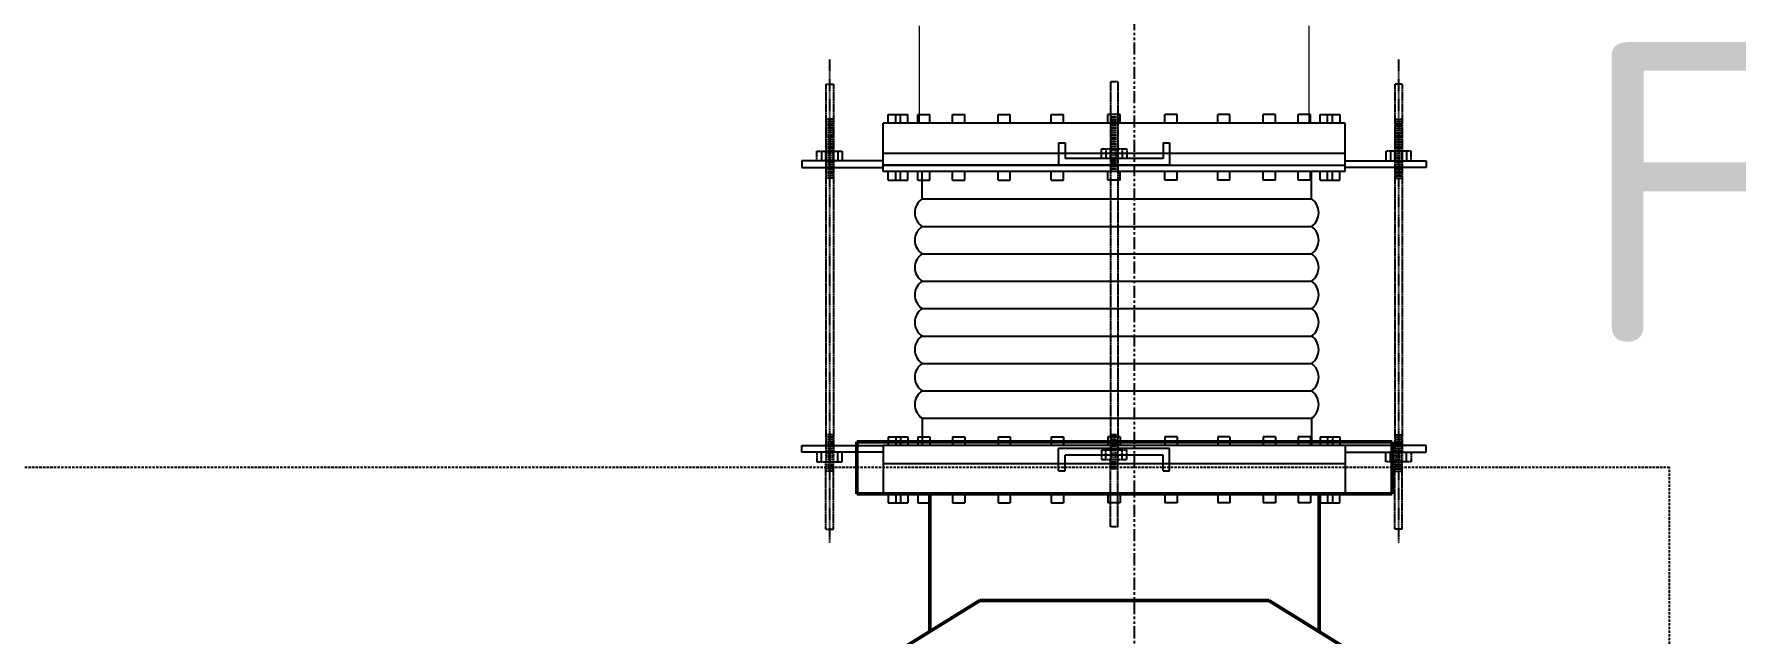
# Model space of a CAD drawing. Header units: inches. Extents: x 86328 to 235202, y 68629 to 184293.
# Drawn here: x 156121 to 157869, y 131894 to 132511 of the extents above; entities that cross this region are included whole.
import ezdxf

# ---------------------------------------------------------------- set-up
doc = ezdxf.new("R2010")
doc.units = ezdxf.units.IN
doc.header["$MEASUREMENT"] = 0
for name, pattern in [('CENTER', [2, 1.25, -0.25, 0.25, -0.25]), ('HIDDEN', [0.375, 0.25, -0.125]), ('PHANTOM2', [1.25, 0.625, -0.125, 0.125, -0.125, 0.125, -0.125])]:
    doc.linetypes.add(name, pattern=pattern)
doc.layers.add('1', color=1, linetype='CENTER')
doc.layers.add('text', color=3, linetype='Continuous')
doc.layers.add('DIM', color=251, linetype='Continuous', lineweight=0)
doc.styles.add('ISO', font='isocpeur.ttf')

msp = doc.modelspace()

# ---------------------------------------------------------------- linework, layer by layer
at = {"color": 8, "linetype": 'PHANTOM2', "ltscale": 20}
msp.add_line((157251.3, 146177.1), (157251.3, 122881.3), dxfattribs=at)
at = {"color": 8}
for p, q in [((157467.8, 132419.2), (156993.2, 132419.2)), ((156993.2, 132369.5), (156993.2, 132419.2)), ((156998.5, 132419.2), (156998.5, 132428.1)), ((156998.5, 132428.1), (157018.8, 132428.1)), ((157006.2, 132419.2), (157006.2, 132428.1)), ((157011.1, 132419.2), (157011.1, 132428.1)), ((157018.8, 132419.2), (157018.8, 132428.1)), ((157028.8, 132428.1), (157041.3, 132428.1)), ((157028.8, 132419.2), (157028.8, 132428.1)), ((157041.3, 132419.2), (157041.3, 132428.1)), ((157064.6, 132428.1), (157077.2, 132428.1)), ((157064.6, 132419.2), (157064.6, 132428.1)), ((157077.2, 132419.2), (157077.2, 132428.1)), ((157111.4, 132428.1), (157123.9, 132428.1)), ((157111.4, 132419.2), (157111.4, 132428.1)), ((157123.9, 132419.2), (157123.9, 132428.1)), ((157165.8, 132428.1), (157178.4, 132428.1)), ((157165.8, 132419.2), (157165.8, 132428.1)), ((157178.4, 132419.2), (157178.4, 132428.1)), ((157224.2, 132419.2), (157224.2, 132428.1)), ((157236.8, 132428.1), (157224.2, 132428.1)), ((157236.8, 132419.2), (157236.8, 132428.1)), ((157282.6, 132419.2), (157282.6, 132428.1)), ((157295.2, 132428.1), (157282.6, 132428.1)), ((157295.2, 132419.2), (157295.2, 132428.1)), ((157337.1, 132419.2), (157337.1, 132428.1)), ((157349.6, 132428.1), (157337.1, 132428.1)), ((157349.6, 132419.2), (157349.6, 132428.1)), ((157383.8, 132419.2), (157383.8, 132428.1)), ((157396.4, 132428.1), (157383.8, 132428.1)), ((157396.4, 132419.2), (157396.4, 132428.1)), ((157419.7, 132419.2), (157419.7, 132428.1)), ((157432.2, 132428.1), (157419.7, 132428.1)), ((157432.2, 132419.2), (157432.2, 132428.1)), ((157442.2, 132419.2), (157442.2, 132428.1)), ((157442.2, 132428.1), (157462.5, 132428.1)), ((157449.9, 132419.2), (157449.9, 132428.1)), ((157454.8, 132419.2), (157454.8, 132428.1)), ((157462.5, 132428.1), (157462.5, 132419.2)), ((157467.8, 132369.5), (157467.8, 132419.2)), ((157467.8, 132388.1), (156993.2, 132388.1)), ((157173.4, 132398.9), (157173.4, 132376)), ((157173.4, 132398.9), (157180.2, 132398.9)), ((157180.2, 132398.9), (157180.2, 132382.9)), ((157280.8, 132382.9), (157180.2, 132382.9)), ((157280.8, 132398.9), (157280.8, 132382.9)), ((157280.8, 132398.9), (157287.6, 132398.9)), ((157287.6, 132398.9), (157287.6, 132376)), ((156993.2, 132380.6), (156909.7, 132380.6)), ((156909.7, 132380.6), (156909.7, 132373.7)), ((156909.7, 132373.7), (156993.2, 132373.7)), ((156993.2, 132380.6), (156993.2, 132380.6)), ((156993.2, 132380.6), (156993.2, 132380.6)), ((156993.2, 132373.7), (156993.2, 132380.6)), ((157173.4, 132376), (156993.2, 132376)), ((156993.2, 132376), (157467.8, 132376)), ((157467.8, 132369.5), (156993.2, 132369.5)), ((156998.5, 132360.5), (156998.5, 132369.5)), ((157006.2, 132360.5), (157006.2, 132369.5)), ((157011.1, 132360.5), (157011.1, 132369.5)), ((157018.8, 132360.5), (157018.8, 132369.5)), ((157028.8, 132360.5), (157028.8, 132369.5)), ((157041.3, 132360.5), (157041.3, 132369.5)), ((157064.6, 132360.5), (157064.6, 132369.5)), ((157077.2, 132360.5), (157077.2, 132369.5)), ((157111.4, 132360.5), (157111.4, 132369.5)), ((157123.9, 132360.5), (157123.9, 132369.5)), ((157165.8, 132360.5), (157165.8, 132369.5)), ((157287.6, 132376), (157173.4, 132376)), ((157178.4, 132360.5), (157178.4, 132369.5)), ((157224.2, 132360.5), (157224.2, 132369.5)), ((157236.8, 132360.5), (157236.8, 132369.5)), ((157282.6, 132360.5), (157282.6, 132369.5)), ((157295.2, 132360.5), (157295.2, 132369.5)), ((157337.1, 132360.5), (157337.1, 132369.5)), ((157349.6, 132360.5), (157349.6, 132369.5)), ((157383.8, 132360.5), (157383.8, 132369.5)), ((157396.4, 132360.5), (157396.4, 132369.5)), ((157419.7, 132360.5), (157419.7, 132369.5)), ((157432.2, 132360.5), (157432.2, 132369.5)), ((157442.2, 132360.5), (157442.2, 132369.5)), ((157449.9, 132360.5), (157449.9, 132369.5)), ((157454.8, 132360.5), (157454.8, 132369.5)), ((157462.5, 132360.5), (157462.5, 132369.5)), ((157467.8, 132380.6), (157467.8, 132380.6)), ((157467.8, 132380.6), (157467.8, 132380.6)), ((157467.8, 132380.6), (157551.3, 132380.6)), ((157467.8, 132373.7), (157467.8, 132380.6)), ((157551.3, 132373.7), (157467.8, 132373.7)), ((157551.3, 132380.6), (157551.3, 132373.7)), ((156998.5, 132360.5), (157018.8, 132360.5)), ((157028.8, 132360.5), (157041.3, 132360.5)), ((157064.6, 132360.5), (157077.2, 132360.5)), ((157111.4, 132360.5), (157123.9, 132360.5)), ((157165.8, 132360.5), (157178.4, 132360.5)), ((157236.8, 132360.5), (157224.2, 132360.5)), ((157295.2, 132360.5), (157282.6, 132360.5)), ((157349.6, 132360.5), (157337.1, 132360.5)), ((157396.4, 132360.5), (157383.8, 132360.5)), ((157432.2, 132360.5), (157419.7, 132360.5)), ((157442.2, 132360.5), (157462.5, 132360.5)), ((157033.3, 132341.3), (157433.3, 132341.3)), ((157033.3, 132313.1), (157433.3, 132313.1)), ((157033.3, 132284.9), (157433.3, 132284.9)), ((157033.3, 132256.8), (157433.3, 132256.8)), ((157033.3, 132228.6), (157433.3, 132228.6)), ((157033.3, 132200.4), (157433.3, 132200.4)), ((157033.3, 132172.3), (157433.3, 132172.3)), ((157033.3, 132144.1), (157433.3, 132144.1)), ((157033.3, 132115.9), (157433.3, 132115.9)), ((156909.7, 132080.9), (156909.7, 132087.8)), ((156909.7, 132087.8), (156993.2, 132087.8)), ((156993.2, 132087.8), (156993.2, 132080.9)), ((156993.2, 132087.8), (156993.2, 132038.1)), ((157467.8, 132087.8), (156993.2, 132087.8)), ((156998.5, 132096.7), (156998.5, 132087.8)), ((156998.5, 132096.7), (157018.8, 132096.7)), ((157006.2, 132096.7), (157006.2, 132087.8)), ((157011.1, 132096.7), (157011.1, 132087.8)), ((157018.8, 132096.7), (157018.8, 132087.8)), ((157028.8, 132096.7), (157041.3, 132096.7)), ((157028.8, 132096.7), (157028.8, 132087.8)), ((157041.3, 132096.7), (157041.3, 132087.8)), ((157064.6, 132096.7), (157077.2, 132096.7)), ((157064.6, 132096.7), (157064.6, 132087.8)), ((157077.2, 132096.7), (157077.2, 132087.8)), ((157111.4, 132096.7), (157123.9, 132096.7)), ((157111.4, 132096.7), (157111.4, 132087.8)), ((157123.9, 132096.7), (157123.9, 132087.8)), ((157165.8, 132096.7), (157178.4, 132096.7)), ((157165.8, 132096.7), (157165.8, 132087.8)), ((157173.4, 132061.9), (157173.4, 132084.7)), ((157287.6, 132084.7), (157173.4, 132084.7)), ((157178.4, 132096.7), (157178.4, 132087.8)), ((157224.2, 132096.7), (157224.2, 132087.8)), ((157236.8, 132096.7), (157224.2, 132096.7)), ((157236.8, 132096.7), (157236.8, 132087.8)), ((157282.6, 132096.7), (157282.6, 132087.8)), ((157295.2, 132096.7), (157282.6, 132096.7)), ((157287.6, 132061.9), (157287.6, 132084.7)), ((157295.2, 132096.7), (157295.2, 132087.8)), ((157337.1, 132096.7), (157337.1, 132087.8)), ((157349.6, 132096.7), (157337.1, 132096.7)), ((157349.6, 132096.7), (157349.6, 132087.8)), ((157383.8, 132096.7), (157383.8, 132087.8)), ((157396.4, 132096.7), (157383.8, 132096.7)), ((157396.4, 132096.7), (157396.4, 132087.8)), ((157419.7, 132096.7), (157419.7, 132087.8)), ((157432.2, 132096.7), (157419.7, 132096.7)), ((157432.2, 132096.7), (157432.2, 132087.8)), ((157442.2, 132096.7), (157442.2, 132087.8)), ((157442.2, 132096.7), (157462.5, 132096.7)), ((157449.9, 132096.7), (157449.9, 132087.8)), ((157454.8, 132096.7), (157454.8, 132087.8)), ((157462.5, 132096.7), (157462.5, 132087.8)), ((157467.8, 132087.8), (157467.8, 132038.1)), ((157551.3, 132087.8), (157467.8, 132087.8)), ((157467.8, 132087.8), (157467.8, 132080.9)), ((157551.3, 132080.9), (157551.3, 132087.8)), ((156993.2, 132080.9), (156909.7, 132080.9)), ((156993.2, 132080.9), (156993.2, 132080.9)), ((156993.2, 132080.9), (156993.2, 132080.9)), ((157467.8, 132069.1), (156993.2, 132069.1)), ((157180.2, 132061.9), (157180.2, 132077.9)), ((157280.8, 132077.9), (157180.2, 132077.9)), ((157280.8, 132061.9), (157280.8, 132077.9)), ((157467.8, 132080.9), (157467.8, 132080.9)), ((157467.8, 132080.9), (157467.8, 132080.9)), ((157467.8, 132080.9), (157551.3, 132080.9)), ((157173.4, 132061.9), (157180.2, 132061.9)), ((157280.8, 132061.9), (157287.6, 132061.9)), ((157467.8, 132038.1), (156993.2, 132038.1)), ((156998.5, 132038.1), (156998.5, 132029.1)), ((157006.2, 132038.1), (157006.2, 132029.1)), ((157011.1, 132038.1), (157011.1, 132029.1)), ((157018.8, 132038.1), (157018.8, 132029.1)), ((157028.8, 132038.1), (157028.8, 132029.1)), ((157041.3, 132038.1), (157041.3, 132029.1)), ((157064.6, 132038.1), (157064.6, 132029.1)), ((157077.2, 132038.1), (157077.2, 132029.1)), ((157111.4, 132038.1), (157111.4, 132029.1)), ((157123.9, 132038.1), (157123.9, 132029.1)), ((157165.8, 132038.1), (157165.8, 132029.1)), ((157178.4, 132038.1), (157178.4, 132029.1)), ((157224.2, 132038.1), (157224.2, 132029.1)), ((157236.8, 132038.1), (157236.8, 132029.1)), ((157282.6, 132038.1), (157282.6, 132029.1)), ((157295.2, 132038.1), (157295.2, 132029.1)), ((157337.1, 132038.1), (157337.1, 132029.1)), ((157349.6, 132038.1), (157349.6, 132029.1)), ((157383.8, 132038.1), (157383.8, 132029.1)), ((157396.4, 132038.1), (157396.4, 132029.1)), ((157419.7, 132038.1), (157419.7, 132029.1)), ((157432.2, 132038.1), (157432.2, 132029.1)), ((157442.2, 132038.1), (157442.2, 132029.1)), ((157449.9, 132038.1), (157449.9, 132029.1)), ((157454.8, 132038.1), (157454.8, 132029.1)), ((157462.5, 132029.1), (157462.5, 132038.1)), ((156998.5, 132029.1), (157018.8, 132029.1)), ((157028.8, 132029.1), (157041.3, 132029.1)), ((157064.6, 132029.1), (157077.2, 132029.1)), ((157111.4, 132029.1), (157123.9, 132029.1)), ((157165.8, 132029.1), (157178.4, 132029.1)), ((157236.8, 132029.1), (157224.2, 132029.1)), ((157295.2, 132029.1), (157282.6, 132029.1)), ((157349.6, 132029.1), (157337.1, 132029.1)), ((157396.4, 132029.1), (157383.8, 132029.1)), ((157432.2, 132029.1), (157419.7, 132029.1)), ((157442.2, 132029.1), (157462.5, 132029.1))]:
    msp.add_line(p, q, dxfattribs=at)
for points in [[(157033.3, 132341.3), (157033.3, 132369.5)], [(157433.3, 132341.3), (157433.3, 132369.5)], [(157033.3, 132115.9), (157033.3, 132087.8)], [(157433.3, 132115.9), (157433.3, 132087.8)]]:
    msp.add_lwpolyline(points, dxfattribs=at)
for centre, start, end in [((157042.7, 132327.2), 123.6891, 236.3109), ((157423.9, 132327.2), 303.6891, 56.3109), ((157042.7, 132299), 123.6891, 236.3109), ((157423.9, 132299), 303.6891, 56.3109), ((157042.7, 132270.9), 123.6891, 236.3109), ((157423.9, 132270.9), 303.6891, 56.3109), ((157042.7, 132242.7), 123.6891, 236.3109), ((157423.9, 132242.7), 303.6891, 56.3109), ((157042.7, 132214.5), 123.6891, 236.3109), ((157423.9, 132214.5), 303.6891, 56.3109), ((157042.7, 132186.4), 123.6891, 236.3109), ((157423.9, 132186.4), 303.6891, 56.3109), ((157042.7, 132158.2), 123.6891, 236.3109), ((157423.9, 132158.2), 303.6891, 56.3109), ((157042.7, 132130), 123.6891, 236.3109), ((157423.9, 132130), 303.6891, 56.3109)]:
    msp.add_arc(centre, 16.9, start, end, dxfattribs=at)
at = {"layer": '1', "color": 8, "linetype": 'CENTER', "ltscale": 0.09}
for p, q in [((156938.3, 132484.7), (156938.3, 131987.6)), ((157522.7, 132484.7), (157522.7, 131987.6))]:
    msp.add_line(p, q, dxfattribs=at)
at = {"layer": '1', "color": 8}
for p, q in [((156934.5, 132459.4), (156934.5, 132080.9)), ((156934.5, 132459.4), (156934.5, 132390.4)), ((156934.5, 132459.4), (156942.1, 132459.4)), ((156942.1, 132459.4), (156942.1, 132080.9)), ((156942.1, 132459.4), (156942.1, 132390.4)), ((157226.7, 132461.7), (157226.7, 132083.2)), ((157226.7, 132461.7), (157226.7, 132392.7)), ((157234.3, 132461.7), (157226.7, 132461.7)), ((157234.3, 132461.7), (157226.7, 132461.7)), ((157234.3, 132461.7), (157234.3, 132083.2)), ((157234.3, 132461.7), (157234.3, 132392.7)), ((157518.9, 132459.4), (157518.9, 132080.9)), ((157518.9, 132459.4), (157518.9, 132390.4)), ((157526.5, 132459.4), (157518.9, 132459.4)), ((157526.5, 132459.4), (157526.5, 132080.9)), ((157526.5, 132459.4), (157526.5, 132390.4)), ((156942.1, 132423.2), (156934.5, 132423.2)), ((156942.1, 132423.2), (156934.5, 132423.2)), ((156942.1, 132420.9), (156934.5, 132420.9)), ((156942.1, 132420.9), (156934.5, 132420.9)), ((156942.1, 132420.9), (156934.5, 132420.9)), ((156942.1, 132420.9), (156934.5, 132420.9)), ((156942.1, 132418.5), (156934.5, 132418.5)), ((156942.1, 132418.5), (156934.5, 132418.5)), ((157234.3, 132425.5), (157226.7, 132425.5)), ((157234.3, 132425.5), (157226.7, 132425.5)), ((157234.3, 132423.1), (157226.7, 132423.1)), ((157234.3, 132423.1), (157226.7, 132423.1)), ((157234.3, 132423.1), (157226.7, 132423.1)), ((157234.3, 132423.1), (157226.7, 132423.1)), ((157234.3, 132420.8), (157226.7, 132420.8)), ((157234.3, 132420.8), (157226.7, 132420.8)), ((157234.3, 132418.6), (157226.7, 132418.6)), ((157234.3, 132418.6), (157226.7, 132418.6)), ((157518.9, 132423.2), (157526.5, 132423.2)), ((157518.9, 132423.2), (157526.5, 132423.2)), ((157518.9, 132420.9), (157526.5, 132420.9)), ((157518.9, 132420.9), (157526.5, 132420.9)), ((157518.9, 132420.9), (157526.5, 132420.9)), ((157518.9, 132420.9), (157526.5, 132420.9)), ((157518.9, 132418.5), (157526.5, 132418.5)), ((157518.9, 132418.5), (157526.5, 132418.5)), ((156942.1, 132416.3), (156934.5, 132416.3)), ((156942.1, 132416.3), (156934.5, 132416.3)), ((156942.1, 132414), (156934.5, 132414)), ((156942.1, 132414), (156934.5, 132414)), ((156942.1, 132414), (156934.5, 132414)), ((156942.1, 132414), (156934.5, 132414)), ((156942.1, 132411.7), (156934.5, 132411.7)), ((156942.1, 132411.7), (156934.5, 132411.7)), ((156942.1, 132409.3), (156934.5, 132409.3)), ((156942.1, 132409.3), (156934.5, 132409.3)), ((156942.1, 132407), (156934.5, 132407)), ((156942.1, 132407), (156934.5, 132407)), ((156942.1, 132404.7), (156934.5, 132404.7)), ((156942.1, 132404.7), (156934.5, 132404.7)), ((156942.1, 132402.3), (156934.5, 132402.3)), ((156942.1, 132402.3), (156934.5, 132402.3)), ((156942.1, 132400), (156934.5, 132400)), ((156942.1, 132400), (156934.5, 132400)), ((157234.3, 132416.3), (157226.7, 132416.3)), ((157234.3, 132416.3), (157226.7, 132416.3)), ((157234.3, 132416.3), (157226.7, 132416.3)), ((157234.3, 132416.3), (157226.7, 132416.3)), ((157234.3, 132414), (157226.7, 132414)), ((157234.3, 132414), (157226.7, 132414)), ((157234.3, 132411.6), (157226.7, 132411.6)), ((157234.3, 132411.6), (157226.7, 132411.6)), ((157234.3, 132409.3), (157226.7, 132409.3)), ((157234.3, 132409.3), (157226.7, 132409.3)), ((157234.3, 132407), (157226.7, 132407)), ((157234.3, 132407), (157226.7, 132407)), ((157234.3, 132404.6), (157226.7, 132404.6)), ((157234.3, 132404.6), (157226.7, 132404.6)), ((157234.3, 132402.3), (157226.7, 132402.3)), ((157234.3, 132402.3), (157226.7, 132402.3)), ((157234.3, 132400), (157226.7, 132400)), ((157234.3, 132400), (157226.7, 132400)), ((157518.9, 132416.3), (157526.5, 132416.3)), ((157518.9, 132416.3), (157526.5, 132416.3)), ((157518.9, 132414), (157526.5, 132414)), ((157518.9, 132414), (157526.5, 132414)), ((157518.9, 132414), (157526.5, 132414)), ((157518.9, 132414), (157526.5, 132414)), ((157518.9, 132411.7), (157526.5, 132411.7)), ((157518.9, 132411.7), (157526.5, 132411.7)), ((157518.9, 132409.3), (157526.5, 132409.3)), ((157518.9, 132409.3), (157526.5, 132409.3)), ((157518.9, 132407), (157526.5, 132407)), ((157518.9, 132407), (157526.5, 132407)), ((157518.9, 132404.7), (157526.5, 132404.7)), ((157518.9, 132404.7), (157526.5, 132404.7)), ((157518.9, 132402.3), (157526.5, 132402.3)), ((157518.9, 132402.3), (157526.5, 132402.3)), ((157518.9, 132400), (157526.5, 132400)), ((157518.9, 132400), (157526.5, 132400)), ((156925.3, 132380.6), (156925.3, 132390.4)), ((156925.3, 132390.4), (156951.3, 132390.4)), ((156925.3, 132380.6), (156925.3, 132390.4)), ((156925.3, 132390.4), (156951.3, 132390.4)), ((156929.9, 132390.4), (156929.9, 132380.6)), ((156929.9, 132390.4), (156929.9, 132380.6)), ((156942.1, 132397.7), (156934.5, 132397.7)), ((156942.1, 132397.7), (156934.5, 132397.7)), ((156942.1, 132395.3), (156934.5, 132395.3)), ((156942.1, 132395.3), (156934.5, 132395.3)), ((156942.1, 132393), (156934.5, 132393)), ((156942.1, 132393), (156934.5, 132393)), ((156942.1, 132390.7), (156934.5, 132390.7)), ((156942.1, 132390.7), (156934.5, 132390.7)), ((156946.6, 132390.4), (156946.6, 132380.6)), ((156946.6, 132390.4), (156946.6, 132380.6)), ((156951.3, 132390.4), (156951.3, 132380.6)), ((156951.3, 132390.4), (156951.3, 132380.6)), ((157217.5, 132382.9), (157217.5, 132392.7)), ((157217.5, 132392.7), (157243.5, 132392.7)), ((157217.5, 132382.9), (157217.5, 132392.7)), ((157217.5, 132392.7), (157243.5, 132392.7)), ((157243.5, 132382.9), (157217.5, 132382.9)), ((157243.5, 132382.9), (157217.5, 132382.9)), ((157222.2, 132392.7), (157222.2, 132382.9)), ((157222.2, 132392.7), (157222.2, 132382.9)), ((157234.3, 132397.6), (157226.7, 132397.6)), ((157234.3, 132397.6), (157226.7, 132397.6)), ((157234.3, 132395.3), (157226.7, 132395.3)), ((157234.3, 132395.3), (157226.7, 132395.3)), ((157234.3, 132392.9), (157226.7, 132392.9)), ((157234.3, 132392.9), (157226.7, 132392.9)), ((157234.3, 132381.5), (157226.7, 132381.5)), ((157234.3, 132381.5), (157226.7, 132381.5)), ((157238.8, 132392.7), (157238.8, 132382.9)), ((157238.8, 132392.7), (157238.8, 132382.9)), ((157243.5, 132392.7), (157243.5, 132382.9)), ((157243.5, 132392.7), (157243.5, 132382.9)), ((157535.7, 132390.4), (157509.7, 132390.4)), ((157509.7, 132390.4), (157509.7, 132380.6)), ((157535.7, 132390.4), (157509.7, 132390.4)), ((157509.7, 132390.4), (157509.7, 132380.6)), ((157514.4, 132390.4), (157514.4, 132380.6)), ((157514.4, 132390.4), (157514.4, 132380.6)), ((157518.9, 132397.7), (157526.5, 132397.7)), ((157518.9, 132397.7), (157526.5, 132397.7)), ((157518.9, 132395.3), (157526.5, 132395.3)), ((157518.9, 132395.3), (157526.5, 132395.3)), ((157518.9, 132393), (157526.5, 132393)), ((157518.9, 132393), (157526.5, 132393)), ((157518.9, 132390.7), (157526.5, 132390.7)), ((157518.9, 132390.7), (157526.5, 132390.7)), ((157531.1, 132390.4), (157531.1, 132380.6)), ((157531.1, 132390.4), (157531.1, 132380.6)), ((157535.7, 132380.6), (157535.7, 132390.4)), ((157535.7, 132380.6), (157535.7, 132390.4)), ((156951.3, 132380.6), (156925.3, 132380.6)), ((156951.3, 132380.6), (156925.3, 132380.6)), ((156942.1, 132379), (156934.5, 132379)), ((156942.1, 132379), (156934.5, 132379)), ((156942.1, 132376.6), (156934.5, 132376.6)), ((156942.1, 132376.6), (156934.5, 132376.6)), ((156942.1, 132374.3), (156934.5, 132374.3)), ((156942.1, 132374.3), (156934.5, 132374.3)), ((156942.1, 132372), (156934.5, 132372)), ((156942.1, 132372), (156934.5, 132372)), ((156942.1, 132369.6), (156934.5, 132369.6)), ((156942.1, 132369.6), (156934.5, 132369.6)), ((156942.1, 132367.3), (156934.5, 132367.3)), ((156942.1, 132367.3), (156934.5, 132367.3)), ((156942.1, 132365), (156934.5, 132365)), ((156942.1, 132365), (156934.5, 132365)), ((157234.3, 132381.3), (157226.7, 132381.3)), ((157234.3, 132381.3), (157226.7, 132381.3)), ((157234.3, 132379.2), (157226.7, 132379.2)), ((157234.3, 132379.2), (157226.7, 132379.2)), ((157234.3, 132378.9), (157226.7, 132378.9)), ((157234.3, 132378.9), (157226.7, 132378.9)), ((157234.3, 132376.6), (157226.7, 132376.6)), ((157234.3, 132376.6), (157226.7, 132376.6)), ((157234.3, 132374.3), (157226.7, 132374.3)), ((157234.3, 132374.3), (157226.7, 132374.3)), ((157234.3, 132371.9), (157226.7, 132371.9)), ((157234.3, 132371.9), (157226.7, 132371.9)), ((157234.3, 132369.6), (157226.7, 132369.6)), ((157234.3, 132369.6), (157226.7, 132369.6)), ((157509.7, 132380.6), (157535.7, 132380.6)), ((157509.7, 132380.6), (157535.7, 132380.6)), ((157518.9, 132379), (157526.5, 132379)), ((157518.9, 132379), (157526.5, 132379)), ((157518.9, 132376.6), (157526.5, 132376.6)), ((157518.9, 132376.6), (157526.5, 132376.6)), ((157518.9, 132374.3), (157526.5, 132374.3)), ((157518.9, 132374.3), (157526.5, 132374.3)), ((157518.9, 132372), (157526.5, 132372)), ((157518.9, 132372), (157526.5, 132372)), ((157518.9, 132369.6), (157526.5, 132369.6)), ((157518.9, 132369.6), (157526.5, 132369.6)), ((157518.9, 132367.3), (157526.5, 132367.3)), ((157518.9, 132367.3), (157526.5, 132367.3)), ((157518.9, 132365), (157526.5, 132365)), ((157518.9, 132365), (157526.5, 132365)), ((156942.1, 132362.6), (156934.5, 132362.6)), ((156942.1, 132362.6), (156934.5, 132362.6)), ((157518.9, 132362.6), (157526.5, 132362.6)), ((157518.9, 132362.6), (157526.5, 132362.6)), ((156942.1, 132098.8), (156934.5, 132098.8)), ((156942.1, 132098.8), (156934.5, 132098.8)), ((156942.1, 132096.5), (156934.5, 132096.5)), ((156942.1, 132096.5), (156934.5, 132096.5)), ((156942.1, 132094.2), (156934.5, 132094.2)), ((156942.1, 132094.2), (156934.5, 132094.2)), ((156942.1, 132091.8), (156934.5, 132091.8)), ((156942.1, 132091.8), (156934.5, 132091.8)), ((156942.1, 132089.5), (156934.5, 132089.5)), ((156942.1, 132089.5), (156934.5, 132089.5)), ((156942.1, 132087.2), (156934.5, 132087.2)), ((156942.1, 132087.2), (156934.5, 132087.2)), ((156942.1, 132084.8), (156934.5, 132084.8)), ((156942.1, 132084.8), (156934.5, 132084.8)), ((157234.3, 132098.8), (157226.7, 132098.8)), ((157234.3, 132098.8), (157226.7, 132098.8)), ((157234.3, 132096.5), (157226.7, 132096.5)), ((157234.3, 132096.5), (157226.7, 132096.5)), ((157234.3, 132094.1), (157226.7, 132094.1)), ((157234.3, 132094.1), (157226.7, 132094.1)), ((157234.3, 132091.8), (157226.7, 132091.8)), ((157234.3, 132091.8), (157226.7, 132091.8)), ((157234.3, 132089.5), (157226.7, 132089.5)), ((157234.3, 132089.5), (157226.7, 132089.5)), ((157234.3, 132087.1), (157226.7, 132087.1)), ((157234.3, 132087.1), (157226.7, 132087.1)), ((157234.3, 132084.8), (157226.7, 132084.8)), ((157234.3, 132084.8), (157226.7, 132084.8)), ((157518.9, 132098.8), (157526.5, 132098.8)), ((157518.9, 132098.8), (157526.5, 132098.8)), ((157518.9, 132096.5), (157526.5, 132096.5)), ((157518.9, 132096.5), (157526.5, 132096.5)), ((157518.9, 132094.2), (157526.5, 132094.2)), ((157518.9, 132094.2), (157526.5, 132094.2)), ((157518.9, 132091.8), (157526.5, 132091.8)), ((157518.9, 132091.8), (157526.5, 132091.8)), ((157518.9, 132089.5), (157526.5, 132089.5)), ((157518.9, 132089.5), (157526.5, 132089.5)), ((157518.9, 132087.2), (157526.5, 132087.2)), ((157518.9, 132087.2), (157526.5, 132087.2)), ((157518.9, 132084.8), (157526.5, 132084.8)), ((157518.9, 132084.8), (157526.5, 132084.8)), ((156925.3, 132080.9), (156925.3, 132071.1)), ((156951.3, 132080.9), (156925.3, 132080.9)), ((156925.3, 132080.9), (156925.3, 132071.1)), ((156951.3, 132080.9), (156925.3, 132080.9)), ((156925.3, 132071.1), (156951.3, 132071.1)), ((156925.3, 132071.1), (156951.3, 132071.1)), ((156929.9, 132071.1), (156929.9, 132080.9)), ((156929.9, 132071.1), (156929.9, 132080.9)), ((156942.1, 132082.5), (156934.5, 132082.5)), ((156942.1, 132082.5), (156934.5, 132082.5)), ((156934.5, 132002.1), (156934.5, 132071.1)), ((156942.1, 132070.8), (156934.5, 132070.8)), ((156942.1, 132070.8), (156934.5, 132070.8)), ((156942.1, 132068.5), (156934.5, 132068.5)), ((156942.1, 132068.5), (156934.5, 132068.5)), ((156942.1, 132002.1), (156942.1, 132071.1)), ((156946.6, 132071.1), (156946.6, 132080.9)), ((156946.6, 132071.1), (156946.6, 132080.9)), ((156951.3, 132071.1), (156951.3, 132080.9)), ((156951.3, 132071.1), (156951.3, 132080.9)), ((157217.5, 132083.2), (157217.5, 132073.4)), ((157243.5, 132083.2), (157217.5, 132083.2)), ((157217.5, 132083.2), (157217.5, 132073.4)), ((157243.5, 132083.2), (157217.5, 132083.2)), ((157217.5, 132073.4), (157243.5, 132073.4)), ((157217.5, 132073.4), (157243.5, 132073.4)), ((157222.2, 132073.4), (157222.2, 132083.2)), ((157222.2, 132073.4), (157222.2, 132083.2)), ((157226.7, 132004.3), (157226.7, 132073.4)), ((157234.3, 132073.1), (157226.7, 132073.1)), ((157234.3, 132073.1), (157226.7, 132073.1)), ((157234.3, 132070.8), (157226.7, 132070.8)), ((157234.3, 132070.8), (157226.7, 132070.8)), ((157234.3, 132068.4), (157226.7, 132068.4)), ((157234.3, 132068.4), (157226.7, 132068.4)), ((157234.3, 132004.3), (157234.3, 132073.4)), ((157238.8, 132073.4), (157238.8, 132083.2)), ((157238.8, 132073.4), (157238.8, 132083.2)), ((157243.5, 132073.4), (157243.5, 132083.2)), ((157243.5, 132073.4), (157243.5, 132083.2)), ((157509.7, 132071.1), (157509.7, 132080.9)), ((157509.7, 132080.9), (157535.7, 132080.9)), ((157509.7, 132071.1), (157509.7, 132080.9)), ((157509.7, 132080.9), (157535.7, 132080.9)), ((157535.7, 132071.1), (157509.7, 132071.1)), ((157535.7, 132071.1), (157509.7, 132071.1)), ((157514.4, 132071.1), (157514.4, 132080.9)), ((157514.4, 132071.1), (157514.4, 132080.9)), ((157518.9, 132082.5), (157526.5, 132082.5)), ((157518.9, 132082.5), (157526.5, 132082.5)), ((157518.9, 132002.1), (157518.9, 132071.1)), ((157518.9, 132070.8), (157526.5, 132070.8)), ((157518.9, 132070.8), (157526.5, 132070.8)), ((157518.9, 132068.5), (157526.5, 132068.5)), ((157518.9, 132068.5), (157526.5, 132068.5)), ((157526.5, 132002.1), (157526.5, 132071.1)), ((157531.1, 132071.1), (157531.1, 132080.9)), ((157531.1, 132071.1), (157531.1, 132080.9)), ((157535.7, 132080.9), (157535.7, 132071.1)), ((157535.7, 132080.9), (157535.7, 132071.1)), ((156942.1, 132066.2), (156934.5, 132066.2)), ((156942.1, 132066.2), (156934.5, 132066.2)), ((156942.1, 132063.8), (156934.5, 132063.8)), ((156942.1, 132063.8), (156934.5, 132063.8)), ((156942.1, 132061.5), (156934.5, 132061.5)), ((156942.1, 132061.5), (156934.5, 132061.5)), ((157234.3, 132066.1), (157226.7, 132066.1)), ((157234.3, 132066.1), (157226.7, 132066.1)), ((157234.3, 132063.8), (157226.7, 132063.8)), ((157234.3, 132063.8), (157226.7, 132063.8)), ((157518.9, 132066.2), (157526.5, 132066.2)), ((157518.9, 132066.2), (157526.5, 132066.2)), ((157518.9, 132063.8), (157526.5, 132063.8)), ((157518.9, 132063.8), (157526.5, 132063.8)), ((157518.9, 132061.5), (157526.5, 132061.5)), ((157518.9, 132061.5), (157526.5, 132061.5)), ((156934.5, 132002.1), (156942.1, 132002.1)), ((157234.3, 132004.3), (157226.7, 132004.3)), ((157234.3, 132004.3), (157226.7, 132004.3)), ((157526.5, 132002.1), (157518.9, 132002.1))]:
    msp.add_line(p, q, dxfattribs=at)
at = {"layer": '1', "color": 8, "linetype": 'HIDDEN', "ltscale": 0.009}
for p, q in [((156934.5, 132380.6), (156934.5, 132390.4)), ((156942.1, 132388.3), (156934.5, 132388.3)), ((156942.1, 132388.3), (156934.5, 132388.3)), ((156942.1, 132386), (156934.5, 132386)), ((156942.1, 132386), (156934.5, 132386)), ((156942.1, 132383.6), (156934.5, 132383.6)), ((156942.1, 132383.6), (156934.5, 132383.6)), ((156942.1, 132380.6), (156942.1, 132390.4)), ((157226.7, 132382.9), (157226.7, 132392.7)), ((157234.3, 132390.6), (157226.7, 132390.6)), ((157234.3, 132390.6), (157226.7, 132390.6)), ((157234.3, 132388.3), (157226.7, 132388.3)), ((157234.3, 132388.3), (157226.7, 132388.3)), ((157234.3, 132385.9), (157226.7, 132385.9)), ((157234.3, 132385.9), (157226.7, 132385.9)), ((157234.3, 132383.6), (157226.7, 132383.6)), ((157234.3, 132383.6), (157226.7, 132383.6)), ((157234.3, 132382.9), (157234.3, 132392.7)), ((157518.9, 132380.6), (157518.9, 132390.4)), ((157518.9, 132388.3), (157526.5, 132388.3)), ((157518.9, 132388.3), (157526.5, 132388.3)), ((157518.9, 132386), (157526.5, 132386)), ((157518.9, 132386), (157526.5, 132386)), ((157518.9, 132383.6), (157526.5, 132383.6)), ((157518.9, 132383.6), (157526.5, 132383.6)), ((157526.5, 132380.6), (157526.5, 132390.4)), ((156942.1, 132381.3), (156934.5, 132381.3)), ((156942.1, 132381.3), (156934.5, 132381.3)), ((157518.9, 132381.3), (157526.5, 132381.3)), ((157518.9, 132381.3), (157526.5, 132381.3)), ((156934.5, 132080.9), (156934.5, 132071.1)), ((156942.1, 132080.2), (156934.5, 132080.2)), ((156942.1, 132080.2), (156934.5, 132080.2)), ((156942.1, 132077.8), (156934.5, 132077.8)), ((156942.1, 132077.8), (156934.5, 132077.8)), ((156942.1, 132075.5), (156934.5, 132075.5)), ((156942.1, 132075.5), (156934.5, 132075.5)), ((156942.1, 132073.2), (156934.5, 132073.2)), ((156942.1, 132073.2), (156934.5, 132073.2)), ((156942.1, 132080.9), (156942.1, 132071.1)), ((157226.7, 132083.2), (157226.7, 132073.4)), ((157234.3, 132082.5), (157226.7, 132082.5)), ((157234.3, 132082.5), (157226.7, 132082.5)), ((157234.3, 132080.1), (157226.7, 132080.1)), ((157234.3, 132080.1), (157226.7, 132080.1)), ((157234.3, 132077.8), (157226.7, 132077.8)), ((157234.3, 132077.8), (157226.7, 132077.8)), ((157234.3, 132075.5), (157226.7, 132075.5)), ((157234.3, 132075.5), (157226.7, 132075.5)), ((157234.3, 132083.2), (157234.3, 132073.4)), ((157518.9, 132080.9), (157518.9, 132071.1)), ((157518.9, 132080.2), (157526.5, 132080.2)), ((157518.9, 132080.2), (157526.5, 132080.2)), ((157518.9, 132077.8), (157526.5, 132077.8)), ((157518.9, 132077.8), (157526.5, 132077.8)), ((157518.9, 132075.5), (157526.5, 132075.5)), ((157518.9, 132075.5), (157526.5, 132075.5)), ((157518.9, 132073.2), (157526.5, 132073.2)), ((157518.9, 132073.2), (157526.5, 132073.2)), ((157526.5, 132080.9), (157526.5, 132071.1))]:
    msp.add_line(p, q, dxfattribs=at)
at = {"layer": 'DIM', "color": 8, "linetype": 'Continuous', "ltscale": 10}
for p, q in [((157030.5, 132419.2), (157030.5, 132519.2)), ((157430.5, 132519.2), (157430.5, 132419.2)), ((157430.5, 132419.2), (157030.5, 132419.2))]:
    msp.add_line(p, q, dxfattribs=at)
at = {"layer": 'DIM', "color": 8, "lineweight": 50}
for p, q in [((156966.1, 132091.7), (157516.1, 132091.7)), ((156966.1, 132038.1), (156966.1, 132091.7)), ((157516.1, 132091.7), (157516.1, 132038.1)), ((157516.1, 132038.1), (156966.1, 132038.1)), ((157041.1, 131896.7), (157041.1, 132038.1)), ((157441.1, 131896.7), (157441.1, 132038.1)), ((156933.5, 131830.3), (157092.6, 131928.5)), ((157092.6, 131928.5), (157389.6, 131928.5)), ((157548.7, 131830.3), (157389.6, 131928.5))]:
    msp.add_line(p, q, dxfattribs=at)
at = {"layer": 'DIM', "color": 8, "linetype": 'HIDDEN', "lineweight": 25, "ltscale": 10}
for p, q in [((157801.3, 132065.4), (154801.3, 132065.4)), ((157801.3, 130717.9), (157801.3, 132065.4))]:
    msp.add_line(p, q, dxfattribs=at)

# ---------------------------------------------------------------- texts
at = {"layer": 'text', "color": 8, "style": 'ISO'}
msp.add_text('FC', height=307.62, dxfattribs=at).set_placement((157708.8, 132193.8))

doc.saveas('drawing.dxf')
